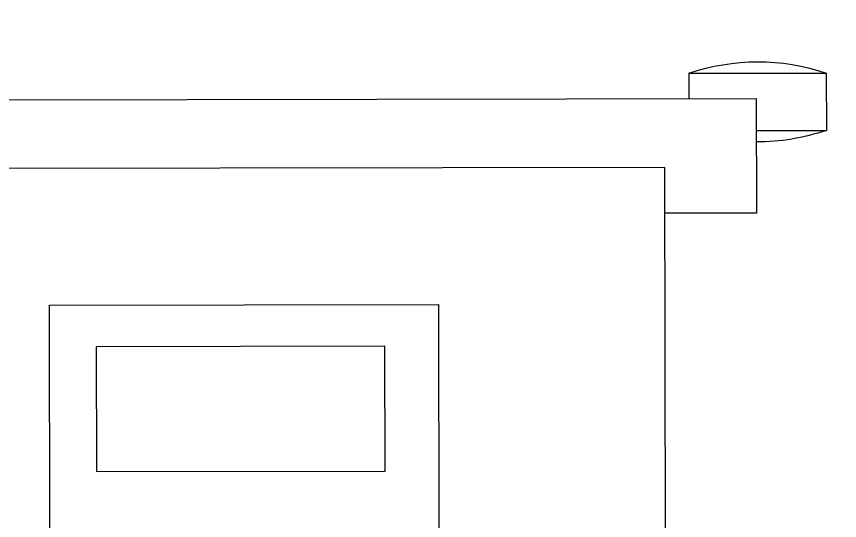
# Model space of a CAD drawing. Header units: inches. Extents: x -12418 to 57169, y -29325 to 19878.
# Drawn here: x 41293.5 to 41652.9, y -11327 to -11106.9 of the extents above; entities that cross this region are included whole.
import ezdxf

# ---------------------------------------------------------------- set-up
doc = ezdxf.new("R2010")
doc.units = ezdxf.units.IN
doc.header["$LTSCALE"] = 25
doc.header["$MEASUREMENT"] = 0
doc.linetypes.add('DASHDOT', pattern=[25.4, 12.7, -6.35, 0, -6.35])
doc.layers.get('0').update_dxf_attribs({"color": 8})
doc.layers.get('Defpoints').update_dxf_attribs({"color": 8})
for name, color, linetype, lineweight in [('00-Ground Floor$0$72_EGR_BASE_TEXT', 252, 'Continuous', 5), ('00-Ground Floor$0$LOADING', 253, 'Continuous', 5), ('E-LITE-CLNG-CNDT', 6, 'DASHDOT', 35), ('T-DATA-DIM', 251, 'DASHDOT', 25)]:
    doc.layers.add(name, color=color, linetype=linetype, lineweight=lineweight)
doc.styles.add('00-Ground Floor$0$SIMPLEX', font='SIMPLEX.shx', dxfattribs={"height": 150})
doc.styles.add('DC_Simplex', font='SIMPLEX.shx', dxfattribs={"width": 0.7})
doc.dimstyles.new('DevCad-MM', dxfattribs={"dimscale": 0.01, "dimtxt": 2, "dimasz": 2, "dimexe": 1, "dimexo": 1, "dimgap": 0.6, "dimtad": 1, "dimdec": 0, "dimrnd": 10, "dimzin": 1, "dimdsep": 46, "dimtxsty": 'DC_Simplex', "dimblk1": 'OBLIQUE', "dimblk2": 'OBLIQUE', "dimsah": 1, "dimcen": 3, "dimclrd": 256, "dimclre": 256, "dimclrt": 45, "dimadec": 0, "dimazin": 0, "dimtfac": 1, "dimtdec": 0, "dimtix": 1, "dimtmove": 2, "dimatfit": 2, "dimldrblk": 'OBLIQUE', "dimfxl": 1, "dimtolj": 1, "dimtzin": 0, "dimarcsym": 0})

# ---------------------------------------------------------------- blocks, each defined once
blk = doc.blocks.new('00-Ground Floor$0$HF10037-P')
blk.add_circle((0.21605, -0.1014), 0.21)
blk = doc.blocks.new('00-Ground Floor$0$workstation')
at = {"layer": '00-Ground Floor$0$LOADING'}
for p, q in [((2854.35, -994.87, 0), (2854.249, -1055.87, 0)), ((2827.457, -1004.855, 0), (2827.383, -1049.855, 0)), ((2844.457, -1004.883, 0), (2844.383, -1049.883, 0)), ((2829.429, -1048.04, 0), (2829.438, -1042.588, 0)), ((2829.438, -1042.588, 0), (2842.037, -1042.609, 0)), ((2842.037, -1042.609, 0), (2842.028, -1048.061, 0)), ((2842.028, -1048.061, 0), (2829.429, -1048.04, 0)), ((2827.383, -1049.855, 0), (2844.383, -1049.883, 0)), ((2858.252, -1053.877, 0), (2854.252, -1053.87, 0)), ((2858.244, -1058.877, 0), (2858.252, -1053.877, 0)), ((2854.249, -1055.87, 0), (2804.249, -1055.787, 0)), ((2858.246, -1057.488, 0), (2861.304, -1057.493, 0)), ((2861.3, -1059.993, 0), (2861.304, -1057.493, 0)), ((2800.244, -1058.781, 0), (2858.244, -1058.877, 0)), ((2855.3, -1059.983, 0), (2855.301, -1058.872, 0)), ((2855.3, -1059.983, 0), (2861.3, -1059.993, 0))]:
    blk.add_line(p, q, dxfattribs=at)
for centre, start, end in [((2858.289, -1066.238, 0), 70.9805, 90.2617), ((2858.314, -1051.238, 0), 250.9805, 288.8298)]:
    blk.add_arc(centre, 9.25, start, end, dxfattribs=at)
blk = doc.blocks.new('00-Ground Floor')
at = {"layer": '00-Ground Floor$0$LOADING', "rotation": 180}
for name, p, xscale, yscale, zscale in [('00-Ground Floor$0$workstation', (13034.07, -21731.53, 0), -10, 10, 10), ('00-Ground Floor$0$HF10037-P', (41628.82, -11568.24, 0), -1000, 1000, 1000)]:
    blk.add_blockref(name, p, dxfattribs=dict(at, xscale=xscale, yscale=yscale, zscale=zscale))
at = {"layer": '00-Ground Floor$0$72_EGR_BASE_TEXT', "insert": (42613.49, -10910.19), "char_height": 150, "width": 3493.2205, "attachment_point": 2, "style": '00-Ground Floor$0$SIMPLEX'}
blk.add_mtext('PULMONARY CONSULTATION / EXAMINATION ROOM', dxfattribs=at)
blk = doc.blocks.new('_OBLIQUE')
at = {"color": 0, "linetype": 'ByBlock'}
blk.add_line((-0.5, -0.5), (0.5, 0.5), dxfattribs=at)
blk = doc.blocks.new('*D192')
at = {"layer": 'Defpoints', "color": 0, "transparency": 16777216}
for p in [(41300.22, -9984.2, 0), (41300.07, -11696.34, 0), (42220.67, -11696.34)]:
    blk.add_point(p, dxfattribs=at)
at = {"layer": 'T-DATA-DIM', "lineweight": -2, "transparency": 16777216}
for p, q in [((41400.22, -9984.2), (42320.67, -9984.2)), ((42220.67, -9984.2), (42220.67, -11696.34)), ((41400.07, -11696.34), (42320.67, -11696.34))]:
    blk.add_line(p, q, dxfattribs=at)
at = {"layer": 'T-DATA-DIM', "lineweight": -2, "transparency": 16777216, "xscale": 200, "yscale": 200, "zscale": 200}
for p, rotation in [((42220.67, -9984.2), 90), ((42220.67, -11696.34), 270)]:
    blk.add_blockref('_OBLIQUE', p, dxfattribs=dict(at, rotation=rotation))
at = {"layer": 'T-DATA-DIM', "color": 45, "transparency": 16777216, "insert": (42060.67, -10840.27), "char_height": 200, "attachment_point": 5, "rotation": 90, "style": 'DC_Simplex'}
blk.add_mtext('\\A1;1710', dxfattribs=at)

msp = doc.modelspace()

# ---------------------------------------------------------------- block references
at = {"layer": 'E-LITE-CLNG-CNDT'}
msp.add_blockref('00-Ground Floor', (0, 0), dxfattribs=at)

# ---------------------------------------------------------------- dimensions: what is measured, and where the dimension line sits
at = {"layer": 'T-DATA-DIM'}
dim = msp.add_linear_dim(base=(42220.67, -11696.34), p1=(41300.22, -9984.2, 0), p2=(41300.07, -11696.34, 0), angle=90, dimstyle='DevCad-MM', dxfattribs=at)
dim.commit()
dim.dimension.update_dxf_attribs({"geometry": '*D192', "text_midpoint": (42060.67, -10840.27)})

doc.saveas('drawing.dxf')
